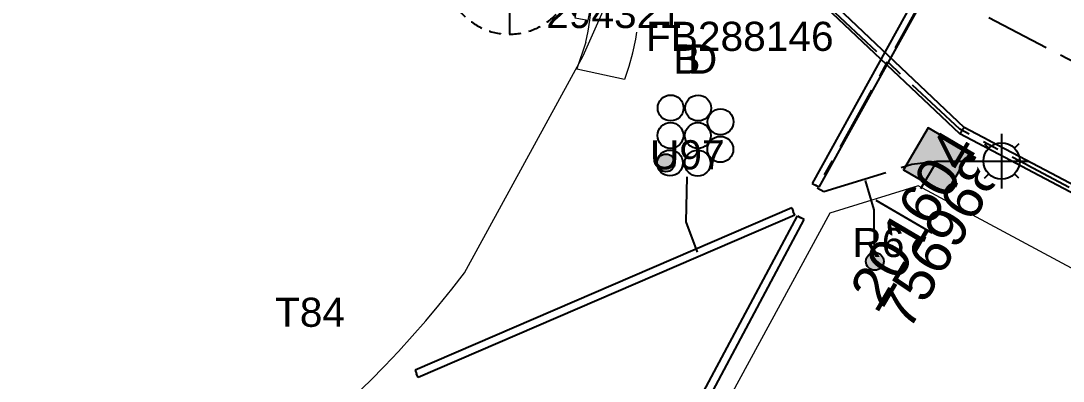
# Model space of a CAD drawing. Header units: metres. Extents: x 307635 to 308805, y 6256169 to 6257356.
# Drawn here: x 308543.5 to 308608, y 6256246.9 to 6256269.2 of the extents above; entities that cross this region are included whole.
import ezdxf
from ezdxf.enums import TextEntityAlignment as Align

# ---------------------------------------------------------------- set-up
doc = ezdxf.new("R2010")
doc.units = ezdxf.units.M
for name, pattern in [('Cable Exist UG', [7, 4, -1, 1, -1]), ('Dash', [5, 3, -2]), ('PHANTOMX2', [6.6, 3, -0.75, 0.2, -0.75, 0.2, -0.75, 0.2, -0.75])]:
    doc.linetypes.add(name, pattern=pattern)
doc.layers.get('0').update_dxf_attribs({"color": 6})
doc.layers.get('Defpoints').update_dxf_attribs({"color": 250})
for name, color, linetype, lineweight in [('Cadastre Buildings_SP_EXT', 78, 'Continuous', 15), ('Cadastre Developer_SP_EXT', 98, 'Continuous', 15), ('Cadastre Land Parcels_SP_EXT', 118, 'Continuous', 15), ('Mains_LV_EXT', 163, 'Continuous', 25), ('Mains_SL_EXT', 131, 'Continuous', 25), ('Mains_TR_EXT', 211, 'Continuous', 25), ('Services_SP_EXT', 42, 'PHANTOMX2', 20)]:
    doc.layers.add(name, color=color, linetype=linetype, lineweight=lineweight)
for name, color, linetype in [('Duct_SP_EXT', 30, 'Continuous'), ('Equip_SL_EXT', 7, 'Continuous'), ('Equip_SP_SL_EXT', 7, 'Continuous'), ('SupportsUG_SP_LV_SL_EXT', 7, 'Continuous')]:
    doc.layers.add(name, color=color, linetype=linetype)
doc.styles.add('COLUMN_LABEL', font='arial.ttf', dxfattribs={"height": 2})
doc.styles.add('iecARIAL', font='arial.ttf', dxfattribs={"height": 2})
doc.styles.add('IESYMBOL1', font='isocp.shx')
doc.styles.add('POLE_LABEL', font='arial.ttf', dxfattribs={"height": 2})
doc.styles.add('SL_LABEL', font='arial.ttf', dxfattribs={"height": 2})
doc.styles.add('SLCP_LABEL', font='arial.ttf', dxfattribs={"height": 2})
doc.styles.get("Standard").update_dxf_attribs({"font": 'arial.ttf'})

# ---------------------------------------------------------------- blocks, each defined once
blk = doc.blocks.new('COLUMN_EXT')
blk.add_hatch(color=256).paths.add_polyline_path([(1.5, -1.5), (1.5, 1.5), (-1.5, 1.5), (-1.5, -1.5)])
blk.add_lwpolyline([(1.5, 1.5), (-1.5, 1.5), (-1.5, -1.5), (1.5, -1.5)], close=True)
at = {"layer": 'Defpoints', "flags": 128}
for points in [[(0, 0), (0, -2)], [(2, -4), (-2, -4)]]:
    blk.add_lwpolyline(points, dxfattribs=at)
at = {"flags": 9}
for tag, p in [('NOTES', (-1.813, 2)), ('STREETNAME', (-1.813, 1.6)), ('LOCATION', (-1.813, 1.4)), ('SUBURB', (-1.813, 1.8)), ('LEGEND', (-1.813, 1.2)), ('OWNED_BY', (-1.813, 0.6)), ('USAGE', (-1.813, 1)), ('STATE', (-1.813, 0.8)), ('COLUMN_TYPE', (-1.813, 0.4))]:
    blk.add_attdef(tag, text='', height=0.2, rotation=180, dxfattribs=at).set_placement(p, align=Align.MIDDLE_LEFT)
at = {"flags": 1}
blk.add_attdef('Z', (-1.813, 2.351), '', height=0.2, rotation=180, dxfattribs=at)
at = {"flags": 9}
for tag, style, p in [('STRUCTURE_PLANT_NUMBER', 'POLE_LABEL', (-1.813, -0.031)), ('STREET_CODE', 'COLUMN_LABEL', (-1.813, 0.2))]:
    blk.add_attdef(tag, text='', height=0.2, rotation=180, dxfattribs=dict(at, style=style)).set_placement(p, align=Align.MIDDLE_LEFT)
at = {"style": 'COLUMN_LABEL', "width": 0.9, "flags": 8}
blk.add_attdef('ASSET_NUM', text='', height=2, rotation=270, dxfattribs=at).set_placement((2, -4), align=Align.MIDDLE_LEFT)
blk = doc.blocks.new('DUCT_EXT')
blk.add_circle((0, 0.8), 0.8)
at = {"flags": 1}
blk.add_attdef('Z', (0, 0), '', height=0.2, dxfattribs=at)
at = {"flags": 9}
for tag, p in [('DUCT_CODE', (0, 0)), ('XSECT_TYPE', (0, -0.2)), ('STATE', (0, -0.6)), ('FB_REFERENCE', (0, -0.4)), ('NOTES', (0, -0.8))]:
    blk.add_attdef(tag, text='', height=0.2, dxfattribs=at).set_placement(p, align=Align.MIDDLE_LEFT)
blk = doc.blocks.new('SL_LANTERN_EXT')
at = {"flags": 9}
for tag, p in [('LRATECODE', (-7.4, 0)), ('LOUTREACHVOCAB', (-7.2, 0)), ('LOUTREACH', (-7, 0)), ('LANTNUMBER', (-6.6, 0)), ('LNEW', (-6.4, 0)), ('LMASTVOCAB', (-6.2, 0)), ('LMAST', (-6, 0)), ('LLAMPVOCAB', (-5.8, 0)), ('LLAMP', (-5.6, 0)), ('LEXIST', (-5.4, 0)), ('LCHARGE3PERCENT', (-5.2, 0)), ('LCHARGE3', (-5, 0)), ('LCHARGE2PERCENT', (-4.8, 0)), ('LCHARGE2', (-4.6, 0)), ('LCHARGE1PERCENT', (-4.4, 0)), ('LCHARGE1', (-4.2, 0)), ('LCATEGORY', (-4, 0)), ('LBRACKETVOCAB', (-3.8, 0)), ('LBRACKET', (-3.6, 0)), ('LKINGHEIGHT', (-3.4, 0)), ('CREPLACE', (-3.2, 0)), ('CREMOVE', (-3, 0)), ('CNUMBER', (-2.8, 0)), ('CNEW', (-2.6, 0)), ('CEXIST', (-2.4, 0)), ('USAGE', (-2.2, 0)), ('STATE', (-2, 0)), ('OWNED_BY', (-1.8, 0)), ('ORIENTATION', (-1.6, 0)), ('OPERATING_VOLTAGE', (-1.4, 0)), ('NO_PHASES', (-1.2, 0)), ('LANTERN_TYPE', (-1, 0)), ('LANTERN_PURPOSE', (-0.8, 0)), ('CONTROL_TYPE', (-0.6, 0)), ('CONSTRUCTED_VOLTAGE', (-0.4, 0))]:
    blk.add_attdef(tag, text='', height=0.001, rotation=270, dxfattribs=at).set_placement(p, align=Align.MIDDLE_LEFT)
at = {"style": 'SL_LABEL', "flags": 9}
blk.add_attdef('STREET_CODE', text='', height=0.001, rotation=270, dxfattribs=at).set_placement((0.001, 0), align=Align.MIDDLE_LEFT)
at = {"flags": 1}
blk.add_attdef('Z', (0, 0), '', height=0.001, rotation=270, dxfattribs=at)
at = {"width": 0.9}
blk.add_attdef('LNUMBER', text='', height=1, dxfattribs=at).set_placement((7, -1), align=Align.MIDDLE_LEFT)
at = {"flags": 9}
for tag, p in [('LREMOVE', (0, -7.6)), ('LREPLACE', (0, -7.8)), ('LTYPE', (0, -8)), ('LTYPEVOCAB', (0, -8.2)), ('LEGEND', (0, -8.4)), ('SUBURB', (0, -8.6)), ('STREETNAME', (0, -8.8)), ('LOCATION', (0, -9)), ('NOTES', (0, -9.2)), ('MAINTAINED_BY', (0, -9.863))]:
    blk.add_attdef(tag, text='', height=0.001, dxfattribs=at).set_placement(p, align=Align.MIDDLE_LEFT)
blk.add_attdef('OPERATED_BY', (0, -9.607), '', height=0.001, dxfattribs=at)
blk.add_wipeout([(5.688, 0), (5.061, -1.061), (4, -1.688), (2.939, -1.061), (2.313, 0), (2.939, 1.061), (4, 1.687), (5.061, 1.061)])
for p, q in [((4, 1.687), (4, 0)), ((2.939, 1.061), (3.205, 0.795)), ((5.061, 1.061), (4.795, 0.795)), ((0, 0), (4, 0)), ((4, 0), (5.688, 0)), ((4, 0), (4, -1.688)), ((2.939, -1.061), (3.205, -0.795)), ((5.061, -1.061), (4.795, -0.795))]:
    blk.add_line(p, q)
blk.add_circle((4, 0), 1.125)
blk = doc.blocks.new('CCP_EXT')
at = {"flags": 9}
for tag, p in [('OWNED_BY', (0, -1)), ('USAGE', (0, -1.2)), ('STATE', (0, -1.8)), ('LEGEND', (0, -1.4)), ('LIFE_SUPPORT', (0, -1.6)), ('NOTES', (0, -2))]:
    blk.add_attdef(tag, text='', height=0.2, dxfattribs=at).set_placement(p, align=Align.MIDDLE_LEFT)
blk.add_wipeout([(0, 0.566), (0.566, 0), (0, -0.566), (-0.566, 0)])
blk.add_lwpolyline([(-0.566, 0), (0, 0.566), (0.566, 0), (0, -0.566), (-0.566, 0)])
at = {"flags": 1}
blk.add_attdef('Z', (0, 0), '', height=0.2, dxfattribs=at)
at = {"flags": 9}
for tag, p in [('CCP_TYPE', (0, 0)), ('OPERATING_VOLTAGE', (0, -0.6)), ('CONSTRUCTED_VOLTAGE', (0, -0.2)), ('NO_PHASES', (0, -0.4)), ('ORIENTATION', (0, -0.8))]:
    blk.add_attdef(tag, text='', height=0.2, dxfattribs=at).set_placement(p, align=Align.MIDDLE_LEFT)
blk = doc.blocks.new('CABLE_LARGE_EXT')
h = blk.add_hatch(color=256)
edge = h.paths.add_edge_path()
edge.add_arc((0, 0.55), 0.55, 0, 360)
blk.add_circle((0, 0.55), 0.55)
at = {"flags": 1}
blk.add_attdef('Z', (0, 0), '', height=0.2, dxfattribs=at)
at = {"flags": 9}
for tag, p in [('COND_CODE', (0, 0)), ('XSECT_SIZE', (0, -0.6)), ('STATE', (0, -0.4)), ('FB_REFERENCE', (0, -0.2)), ('NOTES', (0, -0.8))]:
    blk.add_attdef(tag, text='', height=0.2, dxfattribs=at).set_placement(p, align=Align.MIDDLE_LEFT)
blk = doc.blocks.new('SLCP_ZELL_EXT')
at = {"flags": 8}
blk.add_attdef('ASSET_NUM', text='', height=2, dxfattribs=at).set_placement((0, 6), align=Align.MIDDLE_CENTER)
for tag, flags, p in [('CONSTRUCTED_VOLTAGE', 9, (0.25, -0.5)), ('CONTROL_TYPE', 9, (0.25, -0.7)), ('OPERATING_VOLTAGE', 9, (0.25, -1.1)), ('ORIENTATION', 9, (0.25, -1.3)), ('NO_PHASES', 9, (0.25, -0.9)), ('OWNED_BY', 9, (0.25, -1.5)), ('OPERATED_BY', 9, (0.25, -1.7)), ('MAINTAINED_BY', 9, (0.25, -1.9)), ('USAGE', 9, (0.25, -2.1)), ('LOCATION', 9, (0.25, -2.3)), ('NOTES', 9, (0.25, -2.5)), ('AMP_RATING', 9, (0.25, -3.3)), ('STATE', 9, (0.25, -2.7)), ('STREETNAME', 9, (0.25, -2.9)), ('SUBURB', 9, (0.25, -3.1)), ('Z', 1, (0.25, -3.5))]:
    blk.add_attdef(tag, text='', height=0.2, dxfattribs=dict(flags=flags)).set_placement(p, align=Align.MIDDLE_LEFT)
blk.add_wipeout([(-0.049, 4), (-0.147, 3.997), (-0.245, 3.992), (-0.343, 3.985), (-0.441, 3.976), (-0.538, 3.964), (-0.635, 3.949), (-0.732, 3.932), (-0.828, 3.913), (-0.924, 3.892), (-1.019, 3.868), (-1.114, 3.842), (-1.208, 3.813), (-1.301, 3.782), (-1.394, 3.749), (-1.485, 3.714), (-1.576, 3.676), (-1.666, 3.637), (-1.754, 3.595), (-1.842, 3.551), (-1.929, 3.504), (-2.014, 3.456), (-2.098, 3.405), (-2.181, 3.353), (-2.263, 3.298), (-2.343, 3.242), (-2.422, 3.183), (-2.499, 3.123), (-2.575, 3.061), (-2.65, 2.997), (-2.722, 2.931), (-2.794, 2.863), (-2.863, 2.794), (-2.931, 2.722), (-2.997, 2.65), (-3.061, 2.575), (-3.123, 2.499), (-3.183, 2.422), (-3.242, 2.343), (-3.298, 2.263), (-3.353, 2.181), (-3.405, 2.098), (-3.456, 2.014), (-3.504, 1.929), (-3.551, 1.842), (-3.595, 1.754), (-3.637, 1.666), (-3.676, 1.576), (-3.714, 1.485), (-3.749, 1.394), (-3.782, 1.301), (-3.813, 1.208), (-3.842, 1.114), (-3.868, 1.019), (-3.892, 0.924), (-3.913, 0.828), (-3.932, 0.732), (-3.949, 0.635), (-3.964, 0.538), (-3.976, 0.441), (-3.985, 0.343), (-3.992, 0.245), (-3.997, 0.147), (-4, 0.049), (-4, -0.049), (-3.997, -0.147), (-3.992, -0.245), (-3.985, -0.343), (-3.976, -0.441), (-3.964, -0.538), (-3.949, -0.635), (-3.932, -0.732), (-3.913, -0.828), (-3.892, -0.924), (-3.868, -1.019), (-3.842, -1.114), (-3.813, -1.208), (-3.782, -1.301), (-3.749, -1.394), (-3.714, -1.485), (-3.676, -1.576), (-3.637, -1.666), (-3.595, -1.754), (-3.551, -1.842), (-3.504, -1.929), (-3.456, -2.014), (-3.405, -2.098), (-3.353, -2.181), (-3.298, -2.263), (-3.242, -2.343), (-3.183, -2.422), (-3.123, -2.499), (-3.061, -2.575), (-2.997, -2.65), (-2.931, -2.722), (-2.863, -2.794), (-2.794, -2.863), (-2.722, -2.931), (-2.65, -2.997), (-2.575, -3.061), (-2.499, -3.123), (-2.422, -3.183), (-2.343, -3.242), (-2.263, -3.298), (-2.181, -3.353), (-2.098, -3.405), (-2.014, -3.456), (-1.929, -3.504), (-1.842, -3.551), (-1.754, -3.595), (-1.666, -3.637), (-1.576, -3.676), (-1.485, -3.714), (-1.394, -3.749), (-1.301, -3.782), (-1.208, -3.813), (-1.114, -3.842), (-1.019, -3.868), (-0.924, -3.892), (-0.828, -3.913), (-0.732, -3.932), (-0.635, -3.949), (-0.538, -3.964), (-0.441, -3.976), (-0.343, -3.985), (-0.245, -3.992), (-0.147, -3.997), (-0.049, -4), (0.049, -4), (0.147, -3.997), (0.245, -3.992), (0.343, -3.985), (0.441, -3.976), (0.538, -3.964), (0.635, -3.949), (0.732, -3.932), (0.828, -3.913), (0.924, -3.892), (1.019, -3.868), (1.114, -3.842), (1.208, -3.813), (1.301, -3.782), (1.394, -3.749), (1.485, -3.714), (1.576, -3.676), (1.666, -3.637), (1.754, -3.595), (1.842, -3.551), (1.929, -3.504), (2.014, -3.456), (2.098, -3.405), (2.181, -3.353), (2.263, -3.298), (2.343, -3.242), (2.422, -3.183), (2.499, -3.123), (2.575, -3.061), (2.65, -2.997), (2.722, -2.931), (2.794, -2.863), (2.863, -2.794), (2.931, -2.722), (2.997, -2.65), (3.061, -2.575), (3.123, -2.499), (3.183, -2.422), (3.242, -2.343), (3.298, -2.263), (3.353, -2.181), (3.405, -2.098), (3.456, -2.014), (3.504, -1.929), (3.551, -1.842), (3.595, -1.754), (3.637, -1.666), (3.676, -1.576), (3.714, -1.485), (3.749, -1.394), (3.782, -1.301), (3.813, -1.208), (3.842, -1.114), (3.868, -1.019), (3.892, -0.924), (3.913, -0.828), (3.932, -0.732), (3.949, -0.635), (3.964, -0.538), (3.976, -0.441), (3.985, -0.343), (3.992, -0.245), (3.997, -0.147), (4, -0.049), (4, 0.049), (3.997, 0.147), (3.992, 0.245), (3.985, 0.343), (3.976, 0.441), (3.964, 0.538), (3.949, 0.635), (3.932, 0.732), (3.913, 0.828), (3.892, 0.924), (3.868, 1.019), (3.842, 1.114), (3.813, 1.208), (3.782, 1.301), (3.749, 1.394), (3.714, 1.485), (3.676, 1.576), (3.637, 1.666), (3.595, 1.754), (3.551, 1.842), (3.504, 1.929), (3.456, 2.014), (3.405, 2.098), (3.353, 2.181), (3.298, 2.263), (3.242, 2.343), (3.183, 2.422), (3.123, 2.499), (3.061, 2.575), (2.997, 2.65), (2.931, 2.722), (2.863, 2.794), (2.794, 2.863), (2.722, 2.931), (2.65, 2.997), (2.575, 3.061), (2.499, 3.123), (2.422, 3.183), (2.343, 3.242), (2.263, 3.298), (2.181, 3.353), (2.098, 3.405), (2.014, 3.456), (1.929, 3.504), (1.842, 3.551), (1.754, 3.595), (1.666, 3.637), (1.576, 3.676), (1.485, 3.714), (1.394, 3.749), (1.301, 3.782), (1.208, 3.813), (1.114, 3.842), (1.019, 3.868), (0.924, 3.892), (0.828, 3.913), (0.732, 3.932), (0.635, 3.949), (0.538, 3.964), (0.441, 3.976), (0.343, 3.985), (0.245, 3.992), (0.147, 3.997), (0.049, 4)])
for p, q in [((-4, 0), (4, 0)), ((0, 0), (0, -4))]:
    blk.add_line(p, q)
at = {"linetype": 'Dash', "ltscale": 0.25, "flags": 128}
blk.add_lwpolyline([(-0.049, 4), (-0.147, 3.997), (-0.245, 3.992), (-0.343, 3.985), (-0.441, 3.976), (-0.538, 3.964), (-0.635, 3.949), (-0.732, 3.932), (-0.828, 3.913), (-0.924, 3.892), (-1.019, 3.868), (-1.114, 3.842), (-1.208, 3.813), (-1.301, 3.782), (-1.394, 3.749), (-1.485, 3.714), (-1.576, 3.676), (-1.666, 3.637), (-1.754, 3.595), (-1.842, 3.551), (-1.929, 3.504), (-2.014, 3.456), (-2.098, 3.405), (-2.181, 3.353), (-2.263, 3.298), (-2.343, 3.242), (-2.422, 3.183), (-2.499, 3.123), (-2.575, 3.061), (-2.65, 2.997), (-2.722, 2.931), (-2.794, 2.863), (-2.863, 2.794), (-2.931, 2.722), (-2.997, 2.65), (-3.061, 2.575), (-3.123, 2.499), (-3.183, 2.422), (-3.242, 2.343), (-3.298, 2.263), (-3.353, 2.181), (-3.405, 2.098), (-3.456, 2.014), (-3.504, 1.929), (-3.551, 1.842), (-3.595, 1.754), (-3.637, 1.666), (-3.676, 1.576), (-3.714, 1.485), (-3.749, 1.394), (-3.782, 1.301), (-3.813, 1.208), (-3.842, 1.114), (-3.868, 1.019), (-3.892, 0.924), (-3.913, 0.828), (-3.932, 0.732), (-3.949, 0.635), (-3.964, 0.538), (-3.976, 0.441), (-3.985, 0.343), (-3.992, 0.245), (-3.997, 0.147), (-4, 0.049), (-4, -0.049), (-3.997, -0.147), (-3.992, -0.245), (-3.985, -0.343), (-3.976, -0.441), (-3.964, -0.538), (-3.949, -0.635), (-3.932, -0.732), (-3.913, -0.828), (-3.892, -0.924), (-3.868, -1.019), (-3.842, -1.114), (-3.813, -1.208), (-3.782, -1.301), (-3.749, -1.394), (-3.714, -1.485), (-3.676, -1.576), (-3.637, -1.666), (-3.595, -1.754), (-3.551, -1.842), (-3.504, -1.929), (-3.456, -2.014), (-3.405, -2.098), (-3.353, -2.181), (-3.298, -2.263), (-3.242, -2.343), (-3.183, -2.422), (-3.123, -2.499), (-3.061, -2.575), (-2.997, -2.65), (-2.931, -2.722), (-2.863, -2.794), (-2.794, -2.863), (-2.722, -2.931), (-2.65, -2.997), (-2.575, -3.061), (-2.499, -3.123), (-2.422, -3.183), (-2.343, -3.242), (-2.263, -3.298), (-2.181, -3.353), (-2.098, -3.405), (-2.014, -3.456), (-1.929, -3.504), (-1.842, -3.551), (-1.754, -3.595), (-1.666, -3.637), (-1.576, -3.676), (-1.485, -3.714), (-1.394, -3.749), (-1.301, -3.782), (-1.208, -3.813), (-1.114, -3.842), (-1.019, -3.868), (-0.924, -3.892), (-0.828, -3.913), (-0.732, -3.932), (-0.635, -3.949), (-0.538, -3.964), (-0.441, -3.976), (-0.343, -3.985), (-0.245, -3.992), (-0.147, -3.997), (-0.049, -4), (0.049, -4), (0.147, -3.997), (0.245, -3.992), (0.343, -3.985), (0.441, -3.976), (0.538, -3.964), (0.635, -3.949), (0.732, -3.932), (0.828, -3.913), (0.924, -3.892), (1.019, -3.868), (1.114, -3.842), (1.208, -3.813), (1.301, -3.782), (1.394, -3.749), (1.485, -3.714), (1.576, -3.676), (1.666, -3.637), (1.754, -3.595), (1.842, -3.551), (1.929, -3.504), (2.014, -3.456), (2.098, -3.405), (2.181, -3.353), (2.263, -3.298), (2.343, -3.242), (2.422, -3.183), (2.499, -3.123), (2.575, -3.061), (2.65, -2.997), (2.722, -2.931), (2.794, -2.863), (2.863, -2.794), (2.931, -2.722), (2.997, -2.65), (3.061, -2.575), (3.123, -2.499), (3.183, -2.422), (3.242, -2.343), (3.298, -2.263), (3.353, -2.181), (3.405, -2.098), (3.456, -2.014), (3.504, -1.929), (3.551, -1.842), (3.595, -1.754), (3.637, -1.666), (3.676, -1.576), (3.714, -1.485), (3.749, -1.394), (3.782, -1.301), (3.813, -1.208), (3.842, -1.114), (3.868, -1.019), (3.892, -0.924), (3.913, -0.828), (3.932, -0.732), (3.949, -0.635), (3.964, -0.538), (3.976, -0.441), (3.985, -0.343), (3.992, -0.245), (3.997, -0.147), (4, -0.049), (4, 0.049), (3.997, 0.147), (3.992, 0.245), (3.985, 0.343), (3.976, 0.441), (3.964, 0.538), (3.949, 0.635), (3.932, 0.732), (3.913, 0.828), (3.892, 0.924), (3.868, 1.019), (3.842, 1.114), (3.813, 1.208), (3.782, 1.301), (3.749, 1.394), (3.714, 1.485), (3.676, 1.576), (3.637, 1.666), (3.595, 1.754), (3.551, 1.842), (3.504, 1.929), (3.456, 2.014), (3.405, 2.098), (3.353, 2.181), (3.298, 2.263), (3.242, 2.343), (3.183, 2.422), (3.123, 2.499), (3.061, 2.575), (2.997, 2.65), (2.931, 2.722), (2.863, 2.794), (2.794, 2.863), (2.722, 2.931), (2.65, 2.997), (2.575, 3.061), (2.499, 3.123), (2.422, 3.183), (2.343, 3.242), (2.263, 3.298), (2.181, 3.353), (2.098, 3.405), (2.014, 3.456), (1.929, 3.504), (1.842, 3.551), (1.754, 3.595), (1.666, 3.637), (1.576, 3.676), (1.485, 3.714), (1.394, 3.749), (1.301, 3.782), (1.208, 3.813), (1.114, 3.842), (1.019, 3.868), (0.924, 3.892), (0.828, 3.913), (0.732, 3.932), (0.635, 3.949), (0.538, 3.964), (0.441, 3.976), (0.343, 3.985), (0.245, 3.992), (0.147, 3.997), (0.049, 4)], close=True, dxfattribs=at)
at = {"style": 'IESYMBOL1'}
for s, p in [('PZ', (0, 1.75)), ('50', (-1.5, -1.5)), ('3', (1.5, -1.5))]:
    blk.add_text(s, height=2, dxfattribs=at).set_placement(p, align=Align.MIDDLE_CENTER)

msp = doc.modelspace()

# ---------------------------------------------------------------- linework, layer by layer
at = {"layer": 'Cadastre Land Parcels_SP_EXT', "linetype": 'Continuous'}
msp.add_lwpolyline([(308564.239, 6256246.069), (308565.132, 6256246.939), (308566.011, 6256247.829), (308566.875, 6256248.741), (308567.723, 6256249.674), (308568.554, 6256250.627), (308569.371, 6256251.599), (308570.17, 6256252.592), (308570.953, 6256253.602), (308578.282, 6256267), (308581.645, 6256274.582), (308580.604, 6256280.896), (308560.313, 6256300.809), (308576.203, 6256353.024)], dxfattribs=at)
msp.add_lwpolyline([(308564.239, 6256246.069), (308565.132, 6256246.939), (308566.011, 6256247.829), (308566.875, 6256248.741), (308567.723, 6256249.674), (308568.554, 6256250.627), (308569.371, 6256251.599), (308570.17, 6256252.592), (308570.953, 6256253.602), (308578.282, 6256267), (308581.645, 6256274.582), (308580.604, 6256280.896), (308560.313, 6256300.809), (308576.203, 6256353.024)], dxfattribs=at)
at = {"layer": 'Duct_SP_EXT'}
for p, q in [((308592.442, 6256259.125), (308592.652, 6256259.008)), ((308592.862, 6256258.892), (308592.652, 6256259.008)), ((308591.181, 6256257.609), (308567.895, 6256247.577)), ((308591.371, 6256257.169), (308568.085, 6256247.136)), ((308591.181, 6256257.609), (308591.276, 6256257.389)), ((308591.371, 6256257.169), (308591.276, 6256257.389)), ((308581.847, 6256238.979), (308591.539, 6256257.111)), ((308582.27, 6256238.753), (308591.963, 6256256.885)), ((308591.539, 6256257.111), (308591.751, 6256256.998)), ((308591.963, 6256256.885), (308591.751, 6256256.998)), ((308567.895, 6256247.577), (308567.99, 6256247.357)), ((308568.085, 6256247.136), (308567.99, 6256247.357))]:
    msp.add_line(p, q, dxfattribs=at)
msp.add_lwpolyline([(308584.694, 6256259.522), (308584.643, 6256256.756), (308585.343, 6256254.867)], dxfattribs=at)
msp.add_lwpolyline([(308584.694, 6256259.522), (308584.643, 6256256.756), (308585.343, 6256254.867)], dxfattribs=at)

# ---------------------------------------------------------------- block references
at = {"layer": 'Duct_SP_EXT', "rotation": 269.7795261846012}
for name, p in [('DUCT_EXT', (308582.898, 6256263.789)), ('DUCT_EXT', (308584.596, 6256263.786)), ('DUCT_EXT', (308585.987, 6256262.934)), ('DUCT_EXT', (308582.883, 6256262.086)), ('DUCT_EXT', (308584.581, 6256262.083)), ('DUCT_EXT', (308585.97, 6256261.234)), ('DUCT_EXT', (308582.857, 6256260.392)), ('DUCT_EXT', (308584.568, 6256260.382)), ('CABLE_LARGE_EXT', (308582.857, 6256260.392))]:
    msp.add_blockref(name, p, dxfattribs=at)
at = {"layer": 'SupportsUG_SP_LV_SL_EXT'}
ref = msp.add_blockref('COLUMN_EXT', (308600.157, 6256260.506), dxfattribs=dict(at, rotation=329.6574916244829))
ref.add_attrib('ASSET_NUM', '756968', dxfattribs={"layer": '0', "height": 2.5, "rotation": 59.62087, "style": 'COLUMN_LABEL'}).set_placement((308602.157, 6256261.256), align=Align.TOP_RIGHT)

# ---------------------------------------------------------------- texts
at = {"layer": 'Duct_SP_EXT'}
for s, p in [('FB294321', (308572.791, 6256268.726)), ('FB288146', (308582.172, 6256267.314)), ('B', (308583.862, 6256265.91)), ('D', (308584.764, 6256265.91)), ('T84', (308559.233, 6256250.261))]:
    msp.add_text(s, height=1.8, dxfattribs=at).set_placement(p)
msp.add_text('U97', height=1.8, rotation=0.07575, dxfattribs=at).set_placement((308582.424, 6256259.991))

# ---------------------------------------------------------------- next in the draw order: block references
at = {"layer": 'Equip_SP_SL_EXT'}
ref = msp.add_blockref('SL_LANTERN_EXT', (308600.157, 6256260.506), dxfattribs=at)
ref.add_attrib('ASSET_NUM', '201604', dxfattribs={"layer": '0', "height": 2.5, "rotation": 59.47939, "style": 'iecARIAL'}).set_placement((308601.657, 6256262.006), align=Align.MIDDLE_RIGHT)
at = {"layer": 'Services_SP_EXT', "rotation": 34.37503812535768}
msp.add_blockref('CCP_EXT', (308578.263, 6256269.65), dxfattribs=at)

# ---------------------------------------------------------------- next in the draw order: linework, layer by layer
at = {"layer": 'Cadastre Buildings_SP_EXT', "linetype": 'Continuous'}
msp.add_lwpolyline([(308621.928, 6256246.886), (308621.145, 6256247.251), (308620.364, 6256247.623), (308619.588, 6256248.003), (308618.815, 6256248.389), (308618.177, 6256248.71), (308617.541, 6256249.037), (308616.908, 6256249.368), (308616.277, 6256249.703), (308599.008, 6256258.971), (308593.55, 6256257.29), (308582.418, 6256236.838)], dxfattribs=at)
at = {"layer": 'Cadastre Developer_SP_EXT', "linetype": 'Dash'}
msp.add_lwpolyline([(308560.91, 6256316.435), (308555.399, 6256309.459), (308555.399, 6256309.459, 0.420441), (308561.655, 6256287.722), (308561.655, 6256287.722), (308568.844, 6256284.429), (308568.844, 6256284.429, -0.402915), (308578.45, 6256267.863), (308578.45, 6256267.863), (308577.906, 6256266.213), (308580.871, 6256265.56), (308580.871, 6256265.56, 0.427954), (308569.902, 6256287.269), (308569.902, 6256287.269), (308563.047, 6256290.414), (308563.047, 6256290.414, -0.397582), (308558.22, 6256307.354), (308558.22, 6256307.354), (308563.485, 6256314.896)], format="xyb", dxfattribs=at)
at = {"layer": 'Duct_SP_EXT'}
for p, q in [((308601.853, 6256262.58), (308575.373, 6256287.666)), ((308601.571, 6256262.186), (308575.039, 6256287.322)), ((308602.647, 6256277.521), (308592.442, 6256259.125)), ((308603.067, 6256277.288), (308592.862, 6256258.892)), ((308601.571, 6256262.186), (308601.712, 6256262.383)), ((308601.853, 6256262.58), (308601.712, 6256262.383)), ((308620.97, 6256252.486), (308601.853, 6256262.58)), ((308620.746, 6256252.062), (308601.571, 6256262.186))]:
    msp.add_line(p, q, dxfattribs=at)
msp.add_lwpolyline([(308596.305, 6256254.785), (308596.279, 6256257.499), (308595.738, 6256259.313)], dxfattribs=at)
at = {"layer": 'Mains_LV_EXT', "linetype": 'Cable Exist UG'}
msp.add_lwpolyline([(308596.198, 6256297.665), (308597.591, 6256296.077), (308597.591, 6256296.077), (308597.11, 6256295.116), (308597.11, 6256295.116), (308593.276, 6256287.756), (308599.761, 6256283.162), (308599.761, 6256283.162), (308597.883, 6256279.575), (308599.513, 6256278.437), (308599.239, 6256277.91), (308601.368, 6256275.686), (308603.376, 6256269.374), (308621.717, 6256259.836), (308623.868, 6256258.723), (308625.984, 6256257.747), (308625.984, 6256257.747), (308630.304, 6256255.766), (308636.92, 6256253.379), (308646.967, 6256250.888)], dxfattribs=at)
at = {"layer": 'Mains_SL_EXT', "linetype": 'Cable Exist UG'}
msp.add_lwpolyline([(308603.229, 6256278.719), (308602.926, 6256277.12), (308592.749, 6256258.842), (308593.176, 6256258.621), (308593.176, 6256258.621), (308598.606, 6256260.309), (308600.157, 6256260.506)], dxfattribs=at)

# ---------------------------------------------------------------- next in the draw order: block references
at = {"layer": 'Duct_SP_EXT'}
msp.add_blockref('CABLE_LARGE_EXT', (308596.324, 6256253.757), dxfattribs=at)

# ---------------------------------------------------------------- next in the draw order: texts
msp.add_text('R6', height=1.8, dxfattribs=at).set_placement((308594.935, 6256254.571))

# ---------------------------------------------------------------- next in the draw order: block references
at = {"layer": 'Equip_SL_EXT'}
ref = msp.add_blockref('SLCP_ZELL_EXT', (308573.725, 6256272.343), dxfattribs=at)
ref.add_attrib('ASSET_NUM', '8397', dxfattribs={"layer": '0', "height": 2.5, "style": 'SLCP_LABEL'}).set_placement((308575.725, 6256273.093), align=Align.TOP_CENTER)

# ---------------------------------------------------------------- next in the draw order: linework, layer by layer
at = {"layer": 'Mains_TR_EXT', "linetype": 'Cable Exist UG'}
msp.add_lwpolyline([(308652.221, 6256243.154), (308640.496, 6256245.296), (308629.22, 6256248.309), (308620.694, 6256252.291), (308601.573, 6256262.473), (308583.863, 6256279.008), (308583.863, 6256279.008), (308552.672, 6256309.903), (308518.328, 6256361.781), (308518.328, 6256361.781, 0.187645), (308498.695, 6256373.682), (308498.695, 6256373.682), (308470.309, 6256381.954), (308462.286, 6256382.553), (308460.524, 6256382.169)], format="xyb", dxfattribs=at)

doc.saveas('drawing.dxf')
